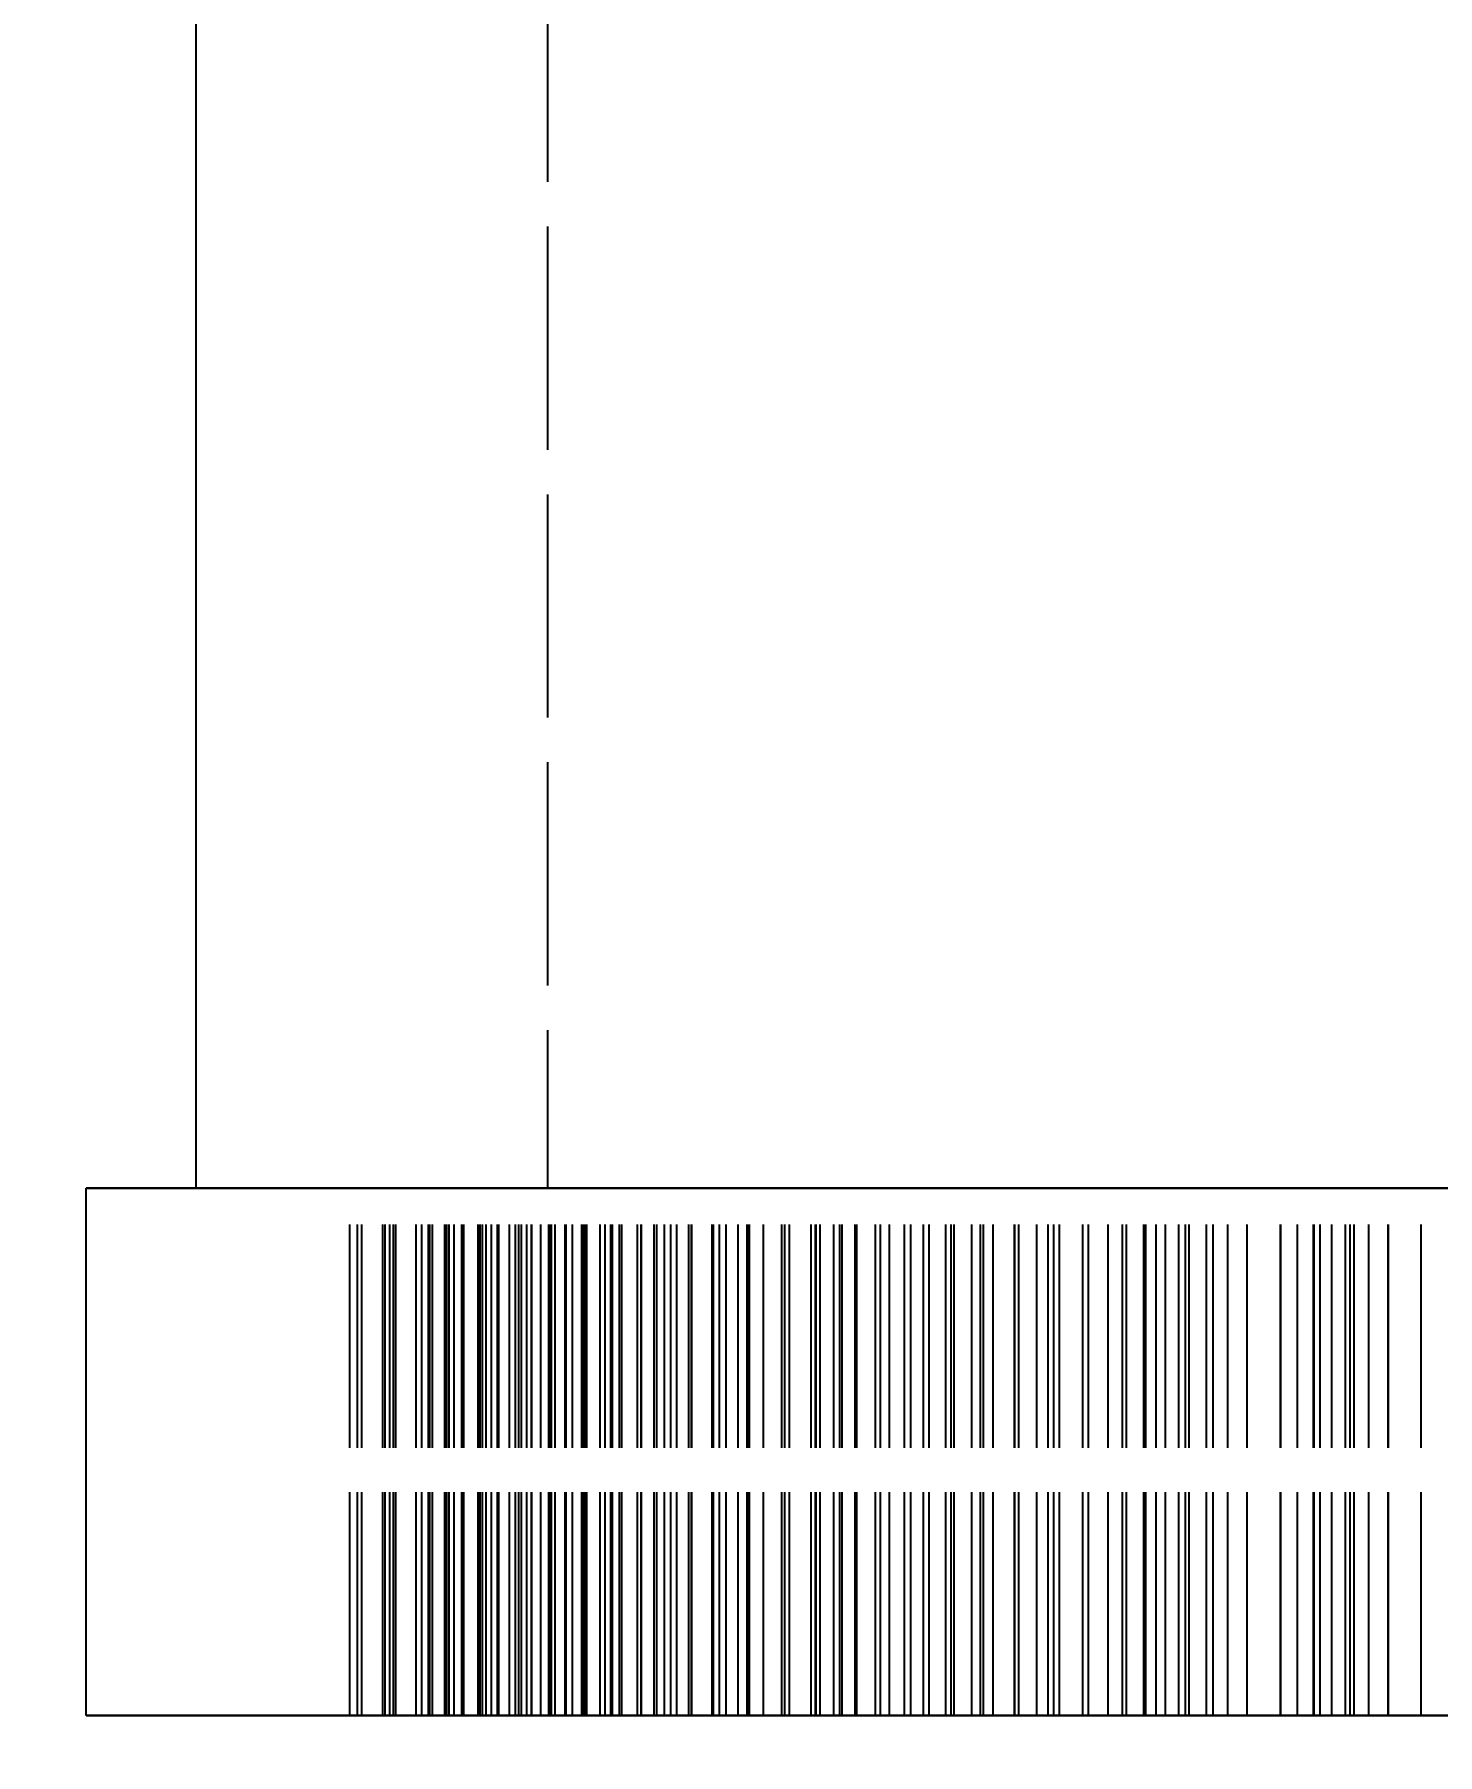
# Model space of a CAD drawing. Header units: millimetres. Extents: x -13 to 276, y -50 to 157.
# Drawn here: x 0.33 to 8.32, y 100.79 to 110.58 of the extents above; entities that cross this region are included whole.
import ezdxf

# ---------------------------------------------------------------- set-up
doc = ezdxf.new("R2010")
doc.units = ezdxf.units.MM
doc.linetypes.add('DASHED', pattern=[1.524, 1.27, -0.254])
for name, color, linetype in [('DIMS', 3, 'CONTINUOUS'), ('HIDDEN', 8, 'DASHED'), ('VISIBLE', 7, 'CONTINUOUS')]:
    doc.layers.add(name, color=color, linetype=linetype)
doc.styles.add('OpenSansCondensed-Light', font='OpenSansCondensed-Light.ttf')
doc.dimstyles.new('EZDXF', dxfattribs={"dimtxt": 0.25, "dimasz": 0.175, "dimexe": 0.375, "dimexo": 0.125, "dimgap": 0.1, "dimtad": 1, "dimlfac": 100, "dimzin": 12, "dimdsep": 46, "dimtxsty": 'OpenSansCondensed-Light', "dimblk": 'ARCHTICK', "dimcen": 2.5, "dimazin": 3, "dimtfac": 0.5, "dimtmove": 2, "dimatfit": 3})

# ---------------------------------------------------------------- blocks, each defined once
blk = doc.blocks.new('_ARCHTICK')
at = {"color": 0, "linetype": 'BYBLOCK', "const_width": 0.15}
blk.add_lwpolyline([(-0.5, -0.5), (0.5, 0.5)], dxfattribs=at)

msp = doc.modelspace()

# ---------------------------------------------------------------- linework, layer by layer
at = {"layer": 'HIDDEN'}
for points in [[(3.25, 143.01), (3.25, 104.01)], [(0.625, 104.01), (1.40675, 104.01), (2.18849, 104.01), (2.97024, 104.01), (3.75198, 104.01), (4.53373, 104.01), (5.31548, 104.01), (6.09722, 104.01), (6.87897, 104.01), (7.66071, 104.01), (8.44246, 104.01), (9.22421, 104.01), (10.00595, 104.01), (10.7877, 104.01), (11.56944, 104.01), (12.35119, 104.01), (13.13294, 104.01), (13.91468, 104.01), (14.69643, 104.01), (15.47817, 104.01), (16.25992, 104.01), (17.04167, 104.01)], [(16.4881, 104.01), (15.72619, 104.01), (14.96429, 104.01), (14.20238, 104.01), (13.44048, 104.01), (12.67857, 104.01), (11.91667, 104.01), (11.15476, 104.01), (10.39286, 104.01), (9.63095, 104.01), (8.86905, 104.01), (8.10714, 104.01), (7.34524, 104.01), (6.58333, 104.01), (5.82143, 104.01), (5.05952, 104.01), (4.29762, 104.01), (3.53571, 104.01), (2.77381, 104.01), (2.0119, 104.01), (1.25, 104.01)], [(1.25, 104.01), (2.0119, 104.01), (2.77381, 104.01), (3.53571, 104.01), (4.29762, 104.01), (5.05952, 104.01), (5.82143, 104.01), (6.58333, 104.01), (7.34524, 104.01), (8.10714, 104.01), (8.86905, 104.01), (9.63095, 104.01), (10.39286, 104.01), (11.15476, 104.01), (11.91667, 104.01), (12.67857, 104.01), (13.44048, 104.01), (14.20238, 104.01), (14.96429, 104.01), (15.72619, 104.01), (16.4881, 104.01)], [(2.31389, 104.01), (2.12565, 104.01)], [(2.12565, 104.01), (2.31389, 104.01)], [(2.12565, 101.01), (2.12565, 104.01)], [(2.12565, 101.01), (2.12565, 104.01)], [(2.19405, 104.01), (2.16991, 104.01)], [(2.16991, 104.01), (2.35216, 104.01)], [(2.35216, 104.01), (2.16991, 104.01)], [(2.16991, 104.01), (2.19405, 104.01)], [(2.16991, 101.01), (2.16991, 104.01)], [(2.16991, 101.01), (2.16991, 104.01)], [(2.38736, 104.01), (2.19405, 104.01)], [(2.19405, 104.01), (2.38736, 104.01)], [(2.19405, 101.01), (2.19405, 104.01)], [(2.19405, 101.01), (2.19405, 104.01)], [(2.50234, 104.01), (2.31389, 104.01)], [(2.31389, 104.01), (2.50234, 104.01)], [(2.31389, 101.01), (2.31389, 104.01)], [(2.31389, 101.01), (2.31389, 104.01)], [(2.37478, 104.01), (2.32661, 104.01)], [(2.32661, 104.01), (2.50199, 104.01)], [(2.50199, 104.01), (2.32661, 104.01)], [(2.32661, 104.01), (2.37478, 104.01)], [(2.32661, 101.01), (2.32661, 104.01)], [(2.32661, 101.01), (2.32661, 104.01)], [(2.35216, 104.01), (2.53497, 104.01)], [(2.53497, 104.01), (2.35216, 104.01)], [(2.35216, 101.01), (2.35216, 104.01)], [(2.35216, 101.01), (2.35216, 104.01)], [(2.57221, 104.01), (2.37478, 104.01)], [(2.37478, 104.01), (2.57221, 104.01)], [(2.37478, 101.01), (2.37478, 104.01)], [(2.37478, 101.01), (2.37478, 104.01)], [(2.58054, 104.01), (2.38736, 104.01)], [(2.38736, 104.01), (2.58054, 104.01)], [(2.38736, 101.01), (2.38736, 104.01)], [(2.38736, 101.01), (2.38736, 104.01)], [(2.50199, 104.01), (2.67827, 104.01)], [(2.67827, 104.01), (2.50199, 104.01)], [(2.50199, 101.01), (2.50199, 104.01)], [(2.50199, 101.01), (2.50199, 104.01)], [(2.69097, 104.01), (2.50234, 104.01)], [(2.50234, 104.01), (2.69097, 104.01)], [(2.50234, 101.01), (2.50234, 104.01)], [(2.50234, 101.01), (2.50234, 104.01)], [(2.53497, 104.01), (2.71832, 104.01)], [(2.71832, 104.01), (2.53497, 104.01)], [(2.53497, 101.01), (2.53497, 104.01)], [(2.53497, 101.01), (2.53497, 104.01)], [(2.76918, 104.01), (2.57221, 104.01)], [(2.57221, 104.01), (2.76918, 104.01)], [(2.57221, 101.01), (2.57221, 104.01)], [(2.57221, 101.01), (2.57221, 104.01)], [(2.77353, 104.01), (2.58054, 104.01)], [(2.58054, 104.01), (2.77353, 104.01)], [(2.58054, 101.01), (2.58054, 104.01)], [(2.58054, 101.01), (2.58054, 104.01)], [(2.66695, 104.01), (2.59499, 104.01)], [(2.59499, 104.01), (2.76264, 104.01)], [(2.76264, 104.01), (2.59499, 104.01)], [(2.59499, 104.01), (2.66695, 104.01)], [(2.59499, 101.01), (2.59499, 104.01)], [(2.59499, 101.01), (2.59499, 104.01)], [(2.86755, 104.01), (2.66695, 104.01)], [(2.66695, 104.01), (2.86755, 104.01)], [(2.66695, 101.01), (2.66695, 104.01)], [(2.66695, 101.01), (2.66695, 104.01)], [(2.67827, 104.01), (2.85543, 104.01)], [(2.85543, 104.01), (2.67827, 104.01)], [(2.67827, 101.01), (2.67827, 104.01)], [(2.67827, 101.01), (2.67827, 104.01)], [(2.87972, 104.01), (2.69097, 104.01)], [(2.69097, 104.01), (2.87972, 104.01)], [(2.69097, 101.01), (2.69097, 104.01)], [(2.69097, 101.01), (2.69097, 104.01)], [(2.71832, 104.01), (2.90215, 104.01)], [(2.90215, 104.01), (2.71832, 104.01)], [(2.71832, 101.01), (2.71832, 104.01)], [(2.71832, 101.01), (2.71832, 104.01)], [(2.76264, 104.01), (2.93153, 104.01)], [(2.93153, 104.01), (2.76264, 104.01)], [(2.76264, 101.01), (2.76264, 104.01)], [(2.76264, 101.01), (2.76264, 104.01)], [(2.9656, 104.01), (2.76918, 104.01)], [(2.76918, 104.01), (2.9656, 104.01)], [(2.76918, 101.01), (2.76918, 104.01)], [(2.76918, 101.01), (2.76918, 104.01)], [(2.96628, 104.01), (2.77353, 104.01)], [(2.77353, 104.01), (2.96628, 104.01)], [(2.77353, 101.01), (2.77353, 104.01)], [(2.77353, 101.01), (2.77353, 104.01)], [(2.85543, 104.01), (3.03346, 104.01)], [(3.03346, 104.01), (2.85543, 104.01)], [(2.85543, 101.01), (2.85543, 104.01)], [(2.85543, 101.01), (2.85543, 104.01)], [(3.06734, 104.01), (2.86755, 104.01)], [(2.86755, 104.01), (3.06734, 104.01)], [(2.86755, 101.01), (2.86755, 104.01)], [(2.86755, 101.01), (2.86755, 104.01)], [(3.06854, 104.01), (2.87972, 104.01)], [(2.87972, 104.01), (3.06854, 104.01)], [(2.87972, 101.01), (2.87972, 104.01)], [(2.87972, 101.01), (2.87972, 104.01)], [(2.90215, 104.01), (3.08646, 104.01)], [(3.08646, 104.01), (2.90215, 104.01)], [(2.90215, 101.01), (2.90215, 104.01)], [(2.90215, 101.01), (2.90215, 104.01)], [(2.93153, 104.01), (3.10165, 104.01)], [(3.10165, 104.01), (2.93153, 104.01)], [(2.93153, 101.01), (2.93153, 104.01)], [(2.93153, 101.01), (2.93153, 104.01)], [(3.16139, 104.01), (2.9656, 104.01)], [(2.9656, 104.01), (3.16139, 104.01)], [(2.9656, 101.01), (2.9656, 104.01)], [(2.9656, 101.01), (2.9656, 104.01)], [(3.1587, 104.01), (2.96628, 104.01)], [(2.96628, 104.01), (3.1587, 104.01)], [(2.96628, 101.01), (2.96628, 104.01)], [(2.96628, 101.01), (2.96628, 104.01)], [(3.06915, 104.01), (2.97374, 104.01)], [(2.97374, 104.01), (3.13285, 104.01)], [(3.13285, 104.01), (2.97374, 104.01)], [(2.97374, 104.01), (3.06915, 104.01)], [(2.97374, 101.01), (2.97374, 104.01)], [(2.97374, 101.01), (2.97374, 104.01)], [(3.03346, 104.01), (3.21235, 104.01)], [(3.21235, 104.01), (3.03346, 104.01)], [(3.03346, 101.01), (3.03346, 104.01)], [(3.03346, 101.01), (3.03346, 104.01)], [(3.26623, 104.01), (3.06734, 104.01)], [(3.06734, 104.01), (3.26623, 104.01)], [(3.06734, 101.01), (3.06734, 104.01)], [(3.06734, 101.01), (3.06734, 104.01)], [(3.25739, 104.01), (3.06854, 104.01)], [(3.06854, 104.01), (3.25739, 104.01)], [(3.06854, 101.01), (3.06854, 104.01)], [(3.06854, 101.01), (3.06854, 104.01)], [(3.27194, 104.01), (3.06915, 104.01)], [(3.06915, 104.01), (3.27194, 104.01)], [(3.06915, 101.01), (3.06915, 104.01)], [(3.06915, 101.01), (3.06915, 104.01)], [(3.08646, 104.01), (3.2712, 104.01)], [(3.2712, 104.01), (3.08646, 104.01)], [(3.08646, 101.01), (3.08646, 104.01)], [(3.08646, 101.01), (3.08646, 104.01)], [(3.10165, 104.01), (3.273, 104.01)], [(3.273, 104.01), (3.10165, 104.01)], [(3.10165, 101.01), (3.10165, 104.01)], [(3.10165, 101.01), (3.10165, 104.01)], [(3.13285, 104.01), (3.29352, 104.01)], [(3.29352, 104.01), (3.13285, 104.01)], [(3.13285, 101.01), (3.13285, 104.01)], [(3.13285, 101.01), (3.13285, 104.01)], [(3.35072, 104.01), (3.1587, 104.01)], [(3.1587, 104.01), (3.35072, 104.01)], [(3.1587, 101.01), (3.1587, 104.01)], [(3.1587, 101.01), (3.1587, 104.01)], [(3.35648, 104.01), (3.16139, 104.01)], [(3.16139, 104.01), (3.35648, 104.01)], [(3.16139, 101.01), (3.16139, 104.01)], [(3.16139, 101.01), (3.16139, 104.01)], [(3.21235, 104.01), (3.39209, 104.01)], [(3.39209, 104.01), (3.21235, 104.01)], [(3.21235, 101.01), (3.21235, 104.01)], [(3.21235, 101.01), (3.21235, 104.01)], [(16.51984, 104.01), (15.82143, 104.01), (15.12302, 104.01), (14.4246, 104.01), (13.72619, 104.01), (13.02778, 104.01), (12.32937, 104.01), (11.63095, 104.01), (10.93254, 104.01), (10.23413, 104.01), (9.53571, 104.01), (8.8373, 104.01), (8.13889, 104.01), (7.44048, 104.01), (6.74206, 104.01), (6.04365, 104.01), (5.34524, 104.01), (4.64683, 104.01), (3.94841, 104.01), (3.25, 104.01)], [(3.25, 104.01), (3.94841, 104.01), (4.64683, 104.01), (5.34524, 104.01), (6.04365, 104.01), (6.74206, 104.01), (7.44048, 104.01), (8.13889, 104.01), (8.8373, 104.01), (9.53571, 104.01), (10.23413, 104.01), (10.93254, 104.01), (11.63095, 104.01), (12.32937, 104.01), (13.02778, 104.01), (13.72619, 104.01), (14.4246, 104.01), (15.12302, 104.01), (15.82143, 104.01), (16.51984, 104.01)], [(3.2712, 104.01), (3.25739, 104.01)], [(3.25739, 104.01), (3.2712, 104.01)], [(3.25739, 101.01), (3.25739, 104.01)], [(3.25739, 101.01), (3.25739, 104.01)], [(3.46413, 104.01), (3.26623, 104.01)], [(3.26623, 104.01), (3.46413, 104.01)], [(3.26623, 101.01), (3.26623, 104.01)], [(3.26623, 101.01), (3.26623, 104.01)], [(3.2712, 101.01), (3.2712, 104.01)], [(3.2712, 101.01), (3.2712, 104.01)], [(3.47358, 104.01), (3.27194, 104.01)], [(3.27194, 104.01), (3.47358, 104.01)], [(3.27194, 101.01), (3.27194, 104.01)], [(3.27194, 101.01), (3.27194, 104.01)], [(3.273, 104.01), (3.4456, 104.01)], [(3.4456, 104.01), (3.273, 104.01)], [(3.273, 101.01), (3.273, 104.01)], [(3.273, 101.01), (3.273, 104.01)], [(3.29352, 104.01), (3.45578, 104.01)], [(3.45578, 104.01), (3.29352, 104.01)], [(3.29352, 101.01), (3.29352, 104.01)], [(3.29352, 101.01), (3.29352, 104.01)], [(3.39209, 104.01), (3.35072, 104.01)], [(3.35072, 104.01), (3.39209, 104.01)], [(3.35072, 101.01), (3.35072, 104.01)], [(3.35072, 101.01), (3.35072, 104.01)], [(3.55075, 104.01), (3.35648, 104.01)], [(3.35648, 104.01), (3.55075, 104.01)], [(3.35648, 101.01), (3.35648, 104.01)], [(3.35648, 101.01), (3.35648, 104.01)], [(3.39209, 101.01), (3.39209, 104.01)], [(3.39209, 101.01), (3.39209, 104.01)], [(3.4456, 104.01), (3.61946, 104.01)], [(3.61946, 104.01), (3.4456, 104.01)], [(3.4456, 101.01), (3.4456, 104.01)], [(3.4456, 101.01), (3.4456, 104.01)], [(3.45578, 104.01), (3.61962, 104.01)], [(3.61962, 104.01), (3.45578, 104.01)], [(3.45578, 101.01), (3.45578, 104.01)], [(3.45578, 101.01), (3.45578, 104.01)], [(3.57941, 104.01), (3.46103, 104.01)], [(3.46103, 104.01), (3.61081, 104.01)], [(3.61081, 104.01), (3.46103, 104.01)], [(3.46103, 104.01), (3.57941, 104.01)], [(3.46103, 101.01), (3.46103, 104.01)], [(3.46103, 101.01), (3.46103, 104.01)], [(3.66092, 104.01), (3.46413, 104.01)], [(3.46413, 104.01), (3.66092, 104.01)], [(3.46413, 101.01), (3.46413, 104.01)], [(3.46413, 101.01), (3.46413, 104.01)], [(3.67396, 104.01), (3.47358, 104.01)], [(3.47358, 104.01), (3.67396, 104.01)], [(3.47358, 101.01), (3.47358, 104.01)], [(3.47358, 101.01), (3.47358, 104.01)], [(3.61946, 104.01), (3.55075, 104.01)], [(3.55075, 104.01), (3.61946, 104.01)], [(3.55075, 101.01), (3.55075, 104.01)], [(3.55075, 101.01), (3.55075, 104.01)], [(3.7834, 104.01), (3.57941, 104.01)], [(3.57941, 104.01), (3.7834, 104.01)], [(3.57941, 101.01), (3.57941, 104.01)], [(3.57941, 101.01), (3.57941, 104.01)], [(3.61081, 104.01), (3.76249, 104.01)], [(3.76249, 104.01), (3.61081, 104.01)], [(3.61081, 101.01), (3.61081, 104.01)], [(3.61081, 101.01), (3.61081, 104.01)], [(3.61946, 101.01), (3.61946, 104.01)], [(3.61946, 101.01), (3.61946, 104.01)], [(3.61962, 104.01), (3.78509, 104.01)], [(3.78509, 104.01), (3.61962, 104.01)], [(3.61962, 101.01), (3.61962, 104.01)], [(3.61962, 101.01), (3.61962, 104.01)], [(3.85649, 104.01), (3.66092, 104.01)], [(3.66092, 104.01), (3.85649, 104.01)], [(3.66092, 101.01), (3.66092, 104.01)], [(3.66092, 101.01), (3.66092, 104.01)], [(3.873, 104.01), (3.67396, 104.01)], [(3.67396, 104.01), (3.873, 104.01)], [(3.67396, 101.01), (3.67396, 104.01)], [(3.67396, 101.01), (3.67396, 104.01)], [(3.76249, 104.01), (3.91608, 104.01)], [(3.91608, 104.01), (3.76249, 104.01)], [(3.76249, 101.01), (3.76249, 104.01)], [(3.76249, 101.01), (3.76249, 104.01)], [(3.9859, 104.01), (3.7834, 104.01)], [(3.7834, 104.01), (3.9859, 104.01)], [(3.7834, 101.01), (3.7834, 104.01)], [(3.7834, 101.01), (3.7834, 104.01)], [(3.78509, 104.01), (3.95223, 104.01)], [(3.95223, 104.01), (3.78509, 104.01)], [(3.78509, 101.01), (3.78509, 104.01)], [(3.78509, 101.01), (3.78509, 104.01)], [(3.95223, 104.01), (3.85649, 104.01)], [(3.85649, 104.01), (3.95223, 104.01)], [(3.85649, 101.01), (3.85649, 104.01)], [(3.85649, 101.01), (3.85649, 104.01)], [(4.07055, 104.01), (3.873, 104.01)], [(3.873, 104.01), (4.07055, 104.01)], [(3.873, 101.01), (3.873, 104.01)], [(3.873, 101.01), (3.873, 104.01)], [(3.91608, 104.01), (4.07161, 104.01)], [(4.07161, 104.01), (3.91608, 104.01)], [(3.91608, 101.01), (3.91608, 104.01)], [(3.91608, 101.01), (3.91608, 104.01)], [(3.95223, 101.01), (3.95223, 104.01)], [(3.95223, 101.01), (3.95223, 104.01)], [(4.18682, 104.01), (3.9859, 104.01)], [(3.9859, 104.01), (4.18682, 104.01)], [(3.9859, 101.01), (3.9859, 104.01)], [(3.9859, 101.01), (3.9859, 104.01)], [(4.19524, 104.01), (4.05446, 104.01)], [(4.05446, 104.01), (4.1942, 104.01)], [(4.1942, 104.01), (4.05446, 104.01)], [(4.05446, 104.01), (4.19524, 104.01)], [(4.05446, 101.01), (4.05446, 104.01)], [(4.05446, 101.01), (4.05446, 104.01)], [(4.26646, 104.01), (4.07055, 104.01)], [(4.07055, 104.01), (4.26646, 104.01)], [(4.07055, 101.01), (4.07055, 104.01)], [(4.07055, 101.01), (4.07055, 104.01)], [(4.07161, 104.01), (4.22914, 104.01)], [(4.22914, 104.01), (4.07161, 104.01)], [(4.07161, 101.01), (4.07161, 104.01)], [(4.07161, 101.01), (4.07161, 104.01)], [(4.38601, 104.01), (4.18682, 104.01)], [(4.18682, 104.01), (4.38601, 104.01)], [(4.18682, 101.01), (4.18682, 104.01)], [(4.18682, 101.01), (4.18682, 104.01)], [(4.1942, 104.01), (4.33614, 104.01)], [(4.33614, 104.01), (4.1942, 104.01)], [(4.1942, 101.01), (4.1942, 104.01)], [(4.1942, 101.01), (4.1942, 104.01)], [(4.39944, 104.01), (4.19524, 104.01)], [(4.19524, 104.01), (4.39944, 104.01)], [(4.19524, 101.01), (4.19524, 104.01)], [(4.19524, 101.01), (4.19524, 104.01)], [(4.22914, 104.01), (4.38875, 104.01)], [(4.38875, 104.01), (4.22914, 104.01)], [(4.22914, 101.01), (4.22914, 104.01)], [(4.22914, 101.01), (4.22914, 104.01)], [(4.38875, 104.01), (4.26646, 104.01)], [(4.26646, 104.01), (4.38875, 104.01)], [(4.26646, 101.01), (4.26646, 104.01)], [(4.26646, 101.01), (4.26646, 104.01)], [(4.33614, 104.01), (4.48032, 104.01)], [(4.48032, 104.01), (4.33614, 104.01)], [(4.33614, 101.01), (4.33614, 104.01)], [(4.33614, 101.01), (4.33614, 104.01)], [(4.58335, 104.01), (4.38601, 104.01)], [(4.38601, 104.01), (4.58335, 104.01)], [(4.38601, 101.01), (4.38601, 104.01)], [(4.38601, 101.01), (4.38601, 104.01)], [(4.38875, 101.01), (4.38875, 104.01)], [(4.38875, 101.01), (4.38875, 104.01)], [(4.60183, 104.01), (4.39944, 104.01)], [(4.39944, 104.01), (4.60183, 104.01)], [(4.39944, 101.01), (4.39944, 104.01)], [(4.39944, 101.01), (4.39944, 104.01)], [(4.48032, 104.01), (4.62679, 104.01)], [(4.62679, 104.01), (4.48032, 104.01)], [(4.48032, 101.01), (4.48032, 104.01)], [(4.48032, 101.01), (4.48032, 104.01)], [(4.77866, 104.01), (4.58335, 104.01)], [(4.58335, 104.01), (4.77866, 104.01)], [(4.58335, 101.01), (4.58335, 104.01)], [(4.58335, 101.01), (4.58335, 104.01)], [(4.80228, 104.01), (4.60183, 104.01)], [(4.60183, 104.01), (4.80228, 104.01)], [(4.60183, 101.01), (4.60183, 104.01)], [(4.60183, 101.01), (4.60183, 104.01)], [(4.62679, 104.01), (4.77562, 104.01)], [(4.77562, 104.01), (4.62679, 104.01)], [(4.62679, 101.01), (4.62679, 104.01)], [(4.62679, 101.01), (4.62679, 104.01)], [(4.91365, 104.01), (4.75116, 104.01)], [(4.75116, 104.01), (4.88017, 104.01)], [(4.88017, 104.01), (4.75116, 104.01)], [(4.75116, 104.01), (4.91365, 104.01)], [(4.75116, 101.01), (4.75116, 104.01)], [(4.75116, 101.01), (4.75116, 104.01)], [(4.77562, 104.01), (4.9269, 104.01)], [(4.9269, 104.01), (4.77562, 104.01)], [(4.77562, 101.01), (4.77562, 104.01)], [(4.77562, 101.01), (4.77562, 104.01)], [(4.9269, 104.01), (4.77866, 104.01)], [(4.77866, 104.01), (4.9269, 104.01)], [(4.77866, 101.01), (4.77866, 104.01)], [(4.77866, 101.01), (4.77866, 104.01)], [(5.00068, 104.01), (4.80228, 104.01)], [(4.80228, 104.01), (5.00068, 104.01)], [(4.80228, 101.01), (4.80228, 104.01)], [(4.80228, 101.01), (4.80228, 104.01)], [(4.88017, 104.01), (5.01168, 104.01)], [(5.01168, 104.01), (4.88017, 104.01)], [(4.88017, 101.01), (4.88017, 104.01)], [(4.88017, 101.01), (4.88017, 104.01)], [(5.11706, 104.01), (4.91365, 104.01)], [(4.91365, 104.01), (5.11706, 104.01)], [(4.91365, 101.01), (4.91365, 104.01)], [(4.91365, 101.01), (4.91365, 104.01)], [(4.9269, 101.01), (4.9269, 104.01)], [(4.9269, 101.01), (4.9269, 104.01)], [(5.19685, 104.01), (5.00068, 104.01)], [(5.00068, 104.01), (5.19685, 104.01)], [(5.00068, 101.01), (5.00068, 104.01)], [(5.00068, 101.01), (5.00068, 104.01)], [(5.01168, 104.01), (5.14575, 104.01)], [(5.14575, 104.01), (5.01168, 104.01)], [(5.01168, 101.01), (5.01168, 104.01)], [(5.01168, 101.01), (5.01168, 104.01)], [(5.31835, 104.01), (5.11706, 104.01)], [(5.11706, 104.01), (5.31835, 104.01)], [(5.11706, 101.01), (5.11706, 104.01)], [(5.11706, 101.01), (5.11706, 104.01)], [(5.14575, 104.01), (5.28244, 104.01)], [(5.28244, 104.01), (5.14575, 104.01)], [(5.14575, 101.01), (5.14575, 104.01)], [(5.14575, 101.01), (5.14575, 104.01)], [(5.39059, 104.01), (5.19685, 104.01)], [(5.19685, 104.01), (5.39059, 104.01)], [(5.19685, 101.01), (5.19685, 104.01)], [(5.19685, 101.01), (5.19685, 104.01)], [(5.28244, 104.01), (5.42184, 104.01)], [(5.42184, 104.01), (5.28244, 104.01)], [(5.28244, 101.01), (5.28244, 104.01)], [(5.28244, 101.01), (5.28244, 104.01)], [(5.51737, 104.01), (5.31835, 104.01)], [(5.31835, 104.01), (5.51737, 104.01)], [(5.31835, 101.01), (5.31835, 104.01)], [(5.31835, 101.01), (5.31835, 104.01)], [(5.56407, 104.01), (5.39059, 104.01)], [(5.39059, 104.01), (5.56407, 104.01)], [(5.39059, 101.01), (5.39059, 104.01)], [(5.39059, 101.01), (5.39059, 104.01)], [(5.42184, 104.01), (5.56407, 104.01)], [(5.56407, 104.01), (5.42184, 104.01)], [(5.42184, 101.01), (5.42184, 104.01)], [(5.42184, 101.01), (5.42184, 104.01)], [(5.714, 104.01), (5.51737, 104.01)], [(5.51737, 104.01), (5.714, 104.01)], [(5.51737, 101.01), (5.51737, 104.01)], [(5.51737, 101.01), (5.51737, 104.01)], [(5.73114, 104.01), (5.54773, 104.01)], [(5.54773, 104.01), (5.66537, 104.01)], [(5.66537, 104.01), (5.54773, 104.01)], [(5.54773, 104.01), (5.73114, 104.01)], [(5.54773, 101.01), (5.54773, 104.01)], [(5.54773, 101.01), (5.54773, 104.01)], [(5.56407, 101.01), (5.56407, 104.01)], [(5.56407, 101.01), (5.56407, 104.01)], [(5.66537, 104.01), (5.78582, 104.01)], [(5.78582, 104.01), (5.66537, 104.01)], [(5.66537, 101.01), (5.66537, 104.01)], [(5.66537, 101.01), (5.66537, 104.01)], [(5.90804, 104.01), (5.714, 104.01)], [(5.714, 104.01), (5.90804, 104.01)], [(5.714, 101.01), (5.714, 104.01)], [(5.714, 101.01), (5.714, 104.01)], [(5.93277, 104.01), (5.73114, 104.01)], [(5.73114, 104.01), (5.93277, 104.01)], [(5.73114, 101.01), (5.73114, 104.01)], [(5.73114, 101.01), (5.73114, 104.01)], [(5.78582, 104.01), (5.90912, 104.01)], [(5.90912, 104.01), (5.78582, 104.01)], [(5.78582, 101.01), (5.78582, 104.01)], [(5.78582, 101.01), (5.78582, 104.01)], [(6.09928, 104.01), (5.90804, 104.01)], [(5.90804, 104.01), (6.09928, 104.01)], [(5.90804, 101.01), (5.90804, 104.01)], [(5.90804, 101.01), (5.90804, 104.01)], [(5.90912, 104.01), (6.03537, 104.01)], [(6.03537, 104.01), (5.90912, 104.01)], [(5.90912, 101.01), (5.90912, 104.01)], [(5.90912, 101.01), (5.90912, 104.01)], [(6.13197, 104.01), (5.93277, 104.01)], [(5.93277, 104.01), (6.13197, 104.01)], [(5.93277, 101.01), (5.93277, 104.01)], [(5.93277, 101.01), (5.93277, 104.01)], [(6.03537, 104.01), (6.16466, 104.01)], [(6.16466, 104.01), (6.03537, 104.01)], [(6.03537, 101.01), (6.03537, 104.01)], [(6.03537, 101.01), (6.03537, 104.01)], [(6.29714, 104.01), (6.09928, 104.01)], [(6.09928, 104.01), (6.29714, 104.01)], [(6.09928, 101.01), (6.09928, 104.01)], [(6.09928, 101.01), (6.09928, 104.01)], [(6.3286, 104.01), (6.13197, 104.01)], [(6.13197, 104.01), (6.3286, 104.01)], [(6.13197, 101.01), (6.13197, 104.01)], [(6.13197, 101.01), (6.13197, 104.01)], [(6.16466, 104.01), (6.29714, 104.01)], [(6.29714, 104.01), (6.16466, 104.01)], [(6.16466, 101.01), (6.16466, 104.01)], [(6.16466, 101.01), (6.16466, 104.01)], [(6.29714, 101.01), (6.29714, 104.01)], [(6.29714, 101.01), (6.29714, 104.01)], [(6.52249, 104.01), (6.3286, 104.01)], [(6.3286, 104.01), (6.52249, 104.01)], [(6.3286, 101.01), (6.3286, 104.01)], [(6.3286, 101.01), (6.3286, 104.01)], [(6.64373, 104.01), (6.44029, 104.01)], [(6.44029, 104.01), (6.546, 104.01)], [(6.546, 104.01), (6.44029, 104.01)], [(6.44029, 104.01), (6.64373, 104.01)], [(6.44029, 101.01), (6.44029, 104.01)], [(6.44029, 101.01), (6.44029, 104.01)], [(6.71346, 104.01), (6.52249, 104.01)], [(6.52249, 104.01), (6.71346, 104.01)], [(6.52249, 101.01), (6.52249, 104.01)], [(6.52249, 101.01), (6.52249, 104.01)], [(6.546, 104.01), (6.65478, 104.01)], [(6.65478, 104.01), (6.546, 104.01)], [(6.546, 101.01), (6.546, 104.01)], [(6.546, 101.01), (6.546, 104.01)], [(6.84259, 104.01), (6.64373, 104.01)], [(6.64373, 104.01), (6.84259, 104.01)], [(6.64373, 101.01), (6.64373, 104.01)], [(6.64373, 101.01), (6.64373, 104.01)], [(6.65478, 104.01), (6.76672, 104.01)], [(6.76672, 104.01), (6.65478, 104.01)], [(6.65478, 101.01), (6.65478, 104.01)], [(6.65478, 101.01), (6.65478, 104.01)], [(6.90127, 104.01), (6.71346, 104.01)], [(6.71346, 104.01), (6.90127, 104.01)], [(6.71346, 101.01), (6.71346, 104.01)], [(6.71346, 101.01), (6.71346, 104.01)], [(6.76672, 104.01), (6.88191, 104.01)], [(6.88191, 104.01), (6.76672, 104.01)], [(6.76672, 101.01), (6.76672, 104.01)], [(6.76672, 101.01), (6.76672, 104.01)], [(7.03874, 104.01), (6.84259, 104.01)], [(6.84259, 104.01), (7.03874, 104.01)], [(6.84259, 101.01), (6.84259, 104.01)], [(6.84259, 101.01), (6.84259, 104.01)], [(6.88191, 104.01), (7.00046, 104.01)], [(7.00046, 104.01), (6.88191, 104.01)], [(6.88191, 101.01), (6.88191, 104.01)], [(6.88191, 101.01), (6.88191, 104.01)], [(7.12256, 104.01), (6.90127, 104.01)], [(6.90127, 104.01), (7.12256, 104.01)], [(6.90127, 101.01), (6.90127, 104.01)], [(6.90127, 101.01), (6.90127, 104.01)], [(7.00046, 104.01), (7.12256, 104.01)], [(7.12256, 104.01), (7.00046, 104.01)], [(7.00046, 101.01), (7.00046, 104.01)], [(7.00046, 101.01), (7.00046, 104.01)], [(7.232, 104.01), (7.03874, 104.01)], [(7.03874, 104.01), (7.232, 104.01)], [(7.03874, 101.01), (7.03874, 104.01)], [(7.03874, 101.01), (7.03874, 104.01)], [(7.12256, 101.01), (7.12256, 104.01)], [(7.12256, 101.01), (7.12256, 104.01)], [(7.42222, 104.01), (7.232, 104.01)], [(7.232, 104.01), (7.42222, 104.01)], [(7.232, 101.01), (7.232, 104.01)], [(7.232, 101.01), (7.232, 104.01)], [(7.60919, 104.01), (7.42222, 104.01)], [(7.42222, 104.01), (7.60919, 104.01)], [(7.42222, 101.01), (7.42222, 104.01)], [(7.42222, 101.01), (7.42222, 104.01)], [(7.64696, 104.01), (7.42448, 104.01)], [(7.42448, 104.01), (7.51774, 104.01)], [(7.51774, 104.01), (7.42448, 104.01)], [(7.42448, 104.01), (7.64696, 104.01)], [(7.42448, 101.01), (7.42448, 104.01)], [(7.42448, 101.01), (7.42448, 104.01)], [(7.51774, 104.01), (7.61434, 104.01)], [(7.61434, 104.01), (7.51774, 104.01)], [(7.51774, 101.01), (7.51774, 104.01)], [(7.51774, 101.01), (7.51774, 104.01)], [(7.79265, 104.01), (7.60919, 104.01)], [(7.60919, 104.01), (7.79265, 104.01)], [(7.60919, 101.01), (7.60919, 104.01)], [(7.60919, 101.01), (7.60919, 104.01)], [(7.61434, 104.01), (7.71437, 104.01)], [(7.71437, 104.01), (7.61434, 104.01)], [(7.61434, 101.01), (7.61434, 104.01)], [(7.61434, 101.01), (7.61434, 104.01)], [(7.8421, 104.01), (7.64696, 104.01)], [(7.64696, 104.01), (7.8421, 104.01)], [(7.64696, 101.01), (7.64696, 104.01)], [(7.64696, 101.01), (7.64696, 104.01)], [(7.71437, 104.01), (7.81793, 104.01)], [(7.81793, 104.01), (7.71437, 104.01)], [(7.71437, 101.01), (7.71437, 104.01)], [(7.71437, 101.01), (7.71437, 104.01)], [(8.03628, 104.01), (7.79265, 104.01)], [(7.79265, 104.01), (8.03628, 104.01)], [(7.79265, 101.01), (7.79265, 104.01)], [(7.79265, 101.01), (7.79265, 104.01)], [(7.81793, 104.01), (7.92517, 104.01)], [(7.92517, 104.01), (7.81793, 104.01)], [(7.81793, 101.01), (7.81793, 104.01)], [(7.81793, 101.01), (7.81793, 104.01)], [(8.03422, 104.01), (7.8421, 104.01)], [(7.8421, 104.01), (8.03422, 104.01)], [(7.8421, 101.01), (7.8421, 104.01)], [(7.8421, 101.01), (7.8421, 104.01)], [(7.92517, 104.01), (8.03628, 104.01)], [(8.03628, 104.01), (7.92517, 104.01)], [(7.92517, 101.01), (7.92517, 104.01)], [(7.92517, 101.01), (7.92517, 104.01)], [(8.22319, 104.01), (8.03422, 104.01)], [(8.03422, 104.01), (8.22319, 104.01)], [(8.03422, 101.01), (8.03422, 104.01)], [(8.03422, 101.01), (8.03422, 104.01)], [(8.03628, 101.01), (8.03628, 104.01)], [(8.03628, 101.01), (8.03628, 104.01)], [(8.40881, 104.01), (8.22319, 104.01)], [(8.22319, 104.01), (8.40881, 104.01)], [(8.22319, 101.01), (8.22319, 104.01)], [(8.22319, 101.01), (8.22319, 104.01)], [(0.625, 101.01), (1.40675, 101.01), (2.18849, 101.01), (2.97024, 101.01), (3.75198, 101.01), (4.53373, 101.01), (5.31548, 101.01), (6.09722, 101.01), (6.87897, 101.01), (7.66071, 101.01), (8.44246, 101.01), (9.22421, 101.01), (10.00595, 101.01), (10.7877, 101.01), (11.56944, 101.01), (12.35119, 101.01), (13.13294, 101.01), (13.91468, 101.01), (14.69643, 101.01), (15.47817, 101.01), (16.25992, 101.01), (17.04167, 101.01)], [(2.31389, 101.01), (2.12565, 101.01)], [(2.12565, 101.01), (2.31389, 101.01)], [(2.19405, 101.01), (2.16991, 101.01)], [(2.16991, 101.01), (2.35216, 101.01)], [(2.35216, 101.01), (2.16991, 101.01)], [(2.16991, 101.01), (2.19405, 101.01)], [(2.38736, 101.01), (2.19405, 101.01)], [(2.19405, 101.01), (2.38736, 101.01)], [(2.50234, 101.01), (2.31389, 101.01)], [(2.31389, 101.01), (2.50234, 101.01)], [(2.37478, 101.01), (2.32661, 101.01)], [(2.32661, 101.01), (2.50199, 101.01)], [(2.50199, 101.01), (2.32661, 101.01)], [(2.32661, 101.01), (2.37478, 101.01)], [(2.35216, 101.01), (2.53497, 101.01)], [(2.53497, 101.01), (2.35216, 101.01)], [(2.57221, 101.01), (2.37478, 101.01)], [(2.37478, 101.01), (2.57221, 101.01)], [(2.58054, 101.01), (2.38736, 101.01)], [(2.38736, 101.01), (2.58054, 101.01)], [(2.50199, 101.01), (2.67827, 101.01)], [(2.67827, 101.01), (2.50199, 101.01)], [(2.69097, 101.01), (2.50234, 101.01)], [(2.50234, 101.01), (2.69097, 101.01)], [(2.53497, 101.01), (2.71832, 101.01)], [(2.71832, 101.01), (2.53497, 101.01)], [(2.76918, 101.01), (2.57221, 101.01)], [(2.57221, 101.01), (2.76918, 101.01)], [(2.77353, 101.01), (2.58054, 101.01)], [(2.58054, 101.01), (2.77353, 101.01)], [(2.66695, 101.01), (2.59499, 101.01)], [(2.59499, 101.01), (2.76264, 101.01)], [(2.76264, 101.01), (2.59499, 101.01)], [(2.59499, 101.01), (2.66695, 101.01)], [(2.86755, 101.01), (2.66695, 101.01)], [(2.66695, 101.01), (2.86755, 101.01)], [(2.67827, 101.01), (2.85543, 101.01)], [(2.85543, 101.01), (2.67827, 101.01)], [(2.87972, 101.01), (2.69097, 101.01)], [(2.69097, 101.01), (2.87972, 101.01)], [(2.71832, 101.01), (2.90215, 101.01)], [(2.90215, 101.01), (2.71832, 101.01)], [(2.76264, 101.01), (2.93153, 101.01)], [(2.93153, 101.01), (2.76264, 101.01)], [(2.9656, 101.01), (2.76918, 101.01)], [(2.76918, 101.01), (2.9656, 101.01)], [(2.96628, 101.01), (2.77353, 101.01)], [(2.77353, 101.01), (2.96628, 101.01)], [(2.85543, 101.01), (3.03346, 101.01)], [(3.03346, 101.01), (2.85543, 101.01)], [(3.06734, 101.01), (2.86755, 101.01)], [(2.86755, 101.01), (3.06734, 101.01)], [(3.06854, 101.01), (2.87972, 101.01)], [(2.87972, 101.01), (3.06854, 101.01)], [(2.90215, 101.01), (3.08646, 101.01)], [(3.08646, 101.01), (2.90215, 101.01)], [(2.93153, 101.01), (3.10165, 101.01)], [(3.10165, 101.01), (2.93153, 101.01)], [(3.16139, 101.01), (2.9656, 101.01)], [(2.9656, 101.01), (3.16139, 101.01)], [(3.1587, 101.01), (2.96628, 101.01)], [(2.96628, 101.01), (3.1587, 101.01)], [(3.06915, 101.01), (2.97374, 101.01)], [(2.97374, 101.01), (3.13285, 101.01)], [(3.13285, 101.01), (2.97374, 101.01)], [(2.97374, 101.01), (3.06915, 101.01)], [(3.03346, 101.01), (3.21235, 101.01)], [(3.21235, 101.01), (3.03346, 101.01)], [(3.26623, 101.01), (3.06734, 101.01)], [(3.06734, 101.01), (3.26623, 101.01)], [(3.25739, 101.01), (3.06854, 101.01)], [(3.06854, 101.01), (3.25739, 101.01)], [(3.27194, 101.01), (3.06915, 101.01)], [(3.06915, 101.01), (3.27194, 101.01)], [(3.08646, 101.01), (3.2712, 101.01)], [(3.2712, 101.01), (3.08646, 101.01)], [(3.10165, 101.01), (3.273, 101.01)], [(3.273, 101.01), (3.10165, 101.01)], [(3.13285, 101.01), (3.29352, 101.01)], [(3.29352, 101.01), (3.13285, 101.01)], [(3.35072, 101.01), (3.1587, 101.01)], [(3.1587, 101.01), (3.35072, 101.01)], [(3.35648, 101.01), (3.16139, 101.01)], [(3.16139, 101.01), (3.35648, 101.01)], [(3.21235, 101.01), (3.39209, 101.01)], [(3.39209, 101.01), (3.21235, 101.01)], [(3.2712, 101.01), (3.25739, 101.01)], [(3.25739, 101.01), (3.2712, 101.01)], [(3.46413, 101.01), (3.26623, 101.01)], [(3.26623, 101.01), (3.46413, 101.01)], [(3.47358, 101.01), (3.27194, 101.01)], [(3.27194, 101.01), (3.47358, 101.01)], [(3.273, 101.01), (3.4456, 101.01)], [(3.4456, 101.01), (3.273, 101.01)], [(3.29352, 101.01), (3.45578, 101.01)], [(3.45578, 101.01), (3.29352, 101.01)], [(3.39209, 101.01), (3.35072, 101.01)], [(3.35072, 101.01), (3.39209, 101.01)], [(3.55075, 101.01), (3.35648, 101.01)], [(3.35648, 101.01), (3.55075, 101.01)], [(3.4456, 101.01), (3.61946, 101.01)], [(3.61946, 101.01), (3.4456, 101.01)], [(3.45578, 101.01), (3.61962, 101.01)], [(3.61962, 101.01), (3.45578, 101.01)], [(3.57941, 101.01), (3.46103, 101.01)], [(3.46103, 101.01), (3.61081, 101.01)], [(3.61081, 101.01), (3.46103, 101.01)], [(3.46103, 101.01), (3.57941, 101.01)], [(3.66092, 101.01), (3.46413, 101.01)], [(3.46413, 101.01), (3.66092, 101.01)], [(3.67396, 101.01), (3.47358, 101.01)], [(3.47358, 101.01), (3.67396, 101.01)], [(3.61946, 101.01), (3.55075, 101.01)], [(3.55075, 101.01), (3.61946, 101.01)], [(3.7834, 101.01), (3.57941, 101.01)], [(3.57941, 101.01), (3.7834, 101.01)], [(3.61081, 101.01), (3.76249, 101.01)], [(3.76249, 101.01), (3.61081, 101.01)], [(3.61962, 101.01), (3.78509, 101.01)], [(3.78509, 101.01), (3.61962, 101.01)], [(3.85649, 101.01), (3.66092, 101.01)], [(3.66092, 101.01), (3.85649, 101.01)], [(3.873, 101.01), (3.67396, 101.01)], [(3.67396, 101.01), (3.873, 101.01)], [(3.76249, 101.01), (3.91608, 101.01)], [(3.91608, 101.01), (3.76249, 101.01)], [(3.9859, 101.01), (3.7834, 101.01)], [(3.7834, 101.01), (3.9859, 101.01)], [(3.78509, 101.01), (3.95223, 101.01)], [(3.95223, 101.01), (3.78509, 101.01)], [(3.95223, 101.01), (3.85649, 101.01)], [(3.85649, 101.01), (3.95223, 101.01)], [(4.07055, 101.01), (3.873, 101.01)], [(3.873, 101.01), (4.07055, 101.01)], [(3.91608, 101.01), (4.07161, 101.01)], [(4.07161, 101.01), (3.91608, 101.01)], [(4.18682, 101.01), (3.9859, 101.01)], [(3.9859, 101.01), (4.18682, 101.01)], [(4.19524, 101.01), (4.05446, 101.01)], [(4.05446, 101.01), (4.1942, 101.01)], [(4.1942, 101.01), (4.05446, 101.01)], [(4.05446, 101.01), (4.19524, 101.01)], [(4.26646, 101.01), (4.07055, 101.01)], [(4.07055, 101.01), (4.26646, 101.01)], [(4.07161, 101.01), (4.22914, 101.01)], [(4.22914, 101.01), (4.07161, 101.01)], [(4.38601, 101.01), (4.18682, 101.01)], [(4.18682, 101.01), (4.38601, 101.01)], [(4.1942, 101.01), (4.33614, 101.01)], [(4.33614, 101.01), (4.1942, 101.01)], [(4.39944, 101.01), (4.19524, 101.01)], [(4.19524, 101.01), (4.39944, 101.01)], [(4.22914, 101.01), (4.38875, 101.01)], [(4.38875, 101.01), (4.22914, 101.01)], [(4.38875, 101.01), (4.26646, 101.01)], [(4.26646, 101.01), (4.38875, 101.01)], [(4.33614, 101.01), (4.48032, 101.01)], [(4.48032, 101.01), (4.33614, 101.01)], [(4.58335, 101.01), (4.38601, 101.01)], [(4.38601, 101.01), (4.58335, 101.01)], [(4.60183, 101.01), (4.39944, 101.01)], [(4.39944, 101.01), (4.60183, 101.01)], [(4.48032, 101.01), (4.62679, 101.01)], [(4.62679, 101.01), (4.48032, 101.01)], [(4.77866, 101.01), (4.58335, 101.01)], [(4.58335, 101.01), (4.77866, 101.01)], [(4.80228, 101.01), (4.60183, 101.01)], [(4.60183, 101.01), (4.80228, 101.01)], [(4.62679, 101.01), (4.77562, 101.01)], [(4.77562, 101.01), (4.62679, 101.01)], [(4.91365, 101.01), (4.75116, 101.01)], [(4.75116, 101.01), (4.88017, 101.01)], [(4.88017, 101.01), (4.75116, 101.01)], [(4.75116, 101.01), (4.91365, 101.01)], [(4.77562, 101.01), (4.9269, 101.01)], [(4.9269, 101.01), (4.77562, 101.01)], [(4.9269, 101.01), (4.77866, 101.01)], [(4.77866, 101.01), (4.9269, 101.01)], [(5.00068, 101.01), (4.80228, 101.01)], [(4.80228, 101.01), (5.00068, 101.01)], [(4.88017, 101.01), (5.01168, 101.01)], [(5.01168, 101.01), (4.88017, 101.01)], [(5.11706, 101.01), (4.91365, 101.01)], [(4.91365, 101.01), (5.11706, 101.01)], [(5.19685, 101.01), (5.00068, 101.01)], [(5.00068, 101.01), (5.19685, 101.01)], [(5.01168, 101.01), (5.14575, 101.01)], [(5.14575, 101.01), (5.01168, 101.01)], [(5.31835, 101.01), (5.11706, 101.01)], [(5.11706, 101.01), (5.31835, 101.01)], [(5.14575, 101.01), (5.28244, 101.01)], [(5.28244, 101.01), (5.14575, 101.01)], [(5.39059, 101.01), (5.19685, 101.01)], [(5.19685, 101.01), (5.39059, 101.01)], [(5.28244, 101.01), (5.42184, 101.01)], [(5.42184, 101.01), (5.28244, 101.01)], [(5.51737, 101.01), (5.31835, 101.01)], [(5.31835, 101.01), (5.51737, 101.01)], [(5.56407, 101.01), (5.39059, 101.01)], [(5.39059, 101.01), (5.56407, 101.01)], [(5.42184, 101.01), (5.56407, 101.01)], [(5.56407, 101.01), (5.42184, 101.01)], [(5.714, 101.01), (5.51737, 101.01)], [(5.51737, 101.01), (5.714, 101.01)], [(5.73114, 101.01), (5.54773, 101.01)], [(5.54773, 101.01), (5.66537, 101.01)], [(5.66537, 101.01), (5.54773, 101.01)], [(5.54773, 101.01), (5.73114, 101.01)], [(5.66537, 101.01), (5.78582, 101.01)], [(5.78582, 101.01), (5.66537, 101.01)], [(5.90804, 101.01), (5.714, 101.01)], [(5.714, 101.01), (5.90804, 101.01)], [(5.93277, 101.01), (5.73114, 101.01)], [(5.73114, 101.01), (5.93277, 101.01)], [(5.78582, 101.01), (5.90912, 101.01)], [(5.90912, 101.01), (5.78582, 101.01)], [(6.09928, 101.01), (5.90804, 101.01)], [(5.90804, 101.01), (6.09928, 101.01)], [(5.90912, 101.01), (6.03537, 101.01)], [(6.03537, 101.01), (5.90912, 101.01)], [(6.13197, 101.01), (5.93277, 101.01)], [(5.93277, 101.01), (6.13197, 101.01)], [(6.03537, 101.01), (6.16466, 101.01)], [(6.16466, 101.01), (6.03537, 101.01)], [(6.29714, 101.01), (6.09928, 101.01)], [(6.09928, 101.01), (6.29714, 101.01)], [(6.3286, 101.01), (6.13197, 101.01)], [(6.13197, 101.01), (6.3286, 101.01)], [(6.16466, 101.01), (6.29714, 101.01)], [(6.29714, 101.01), (6.16466, 101.01)], [(6.52249, 101.01), (6.3286, 101.01)], [(6.3286, 101.01), (6.52249, 101.01)], [(6.64373, 101.01), (6.44029, 101.01)], [(6.44029, 101.01), (6.546, 101.01)], [(6.546, 101.01), (6.44029, 101.01)], [(6.44029, 101.01), (6.64373, 101.01)], [(6.71346, 101.01), (6.52249, 101.01)], [(6.52249, 101.01), (6.71346, 101.01)], [(6.546, 101.01), (6.65478, 101.01)], [(6.65478, 101.01), (6.546, 101.01)], [(6.84259, 101.01), (6.64373, 101.01)], [(6.64373, 101.01), (6.84259, 101.01)], [(6.65478, 101.01), (6.76672, 101.01)], [(6.76672, 101.01), (6.65478, 101.01)], [(6.90127, 101.01), (6.71346, 101.01)], [(6.71346, 101.01), (6.90127, 101.01)], [(6.76672, 101.01), (6.88191, 101.01)], [(6.88191, 101.01), (6.76672, 101.01)], [(7.03874, 101.01), (6.84259, 101.01)], [(6.84259, 101.01), (7.03874, 101.01)], [(6.88191, 101.01), (7.00046, 101.01)], [(7.00046, 101.01), (6.88191, 101.01)], [(7.12256, 101.01), (6.90127, 101.01)], [(6.90127, 101.01), (7.12256, 101.01)], [(7.00046, 101.01), (7.12256, 101.01)], [(7.12256, 101.01), (7.00046, 101.01)], [(7.232, 101.01), (7.03874, 101.01)], [(7.03874, 101.01), (7.232, 101.01)], [(7.42222, 101.01), (7.232, 101.01)], [(7.232, 101.01), (7.42222, 101.01)], [(7.60919, 101.01), (7.42222, 101.01)], [(7.42222, 101.01), (7.60919, 101.01)], [(7.64696, 101.01), (7.42448, 101.01)], [(7.42448, 101.01), (7.51774, 101.01)], [(7.51774, 101.01), (7.42448, 101.01)], [(7.42448, 101.01), (7.64696, 101.01)], [(7.51774, 101.01), (7.61434, 101.01)], [(7.61434, 101.01), (7.51774, 101.01)], [(7.79265, 101.01), (7.60919, 101.01)], [(7.60919, 101.01), (7.79265, 101.01)], [(7.61434, 101.01), (7.71437, 101.01)], [(7.71437, 101.01), (7.61434, 101.01)], [(7.8421, 101.01), (7.64696, 101.01)], [(7.64696, 101.01), (7.8421, 101.01)], [(7.71437, 101.01), (7.81793, 101.01)], [(7.81793, 101.01), (7.71437, 101.01)], [(8.03628, 101.01), (7.79265, 101.01)], [(7.79265, 101.01), (8.03628, 101.01)], [(7.81793, 101.01), (7.92517, 101.01)], [(7.92517, 101.01), (7.81793, 101.01)], [(8.03422, 101.01), (7.8421, 101.01)], [(7.8421, 101.01), (8.03422, 101.01)], [(7.92517, 101.01), (8.03628, 101.01)], [(8.03628, 101.01), (7.92517, 101.01)], [(8.22319, 101.01), (8.03422, 101.01)], [(8.03422, 101.01), (8.22319, 101.01)], [(8.40881, 101.01), (8.22319, 101.01)], [(8.22319, 101.01), (8.40881, 101.01)]]:
    msp.add_lwpolyline(points, dxfattribs=at)
at = {"layer": 'VISIBLE'}
for points in [[(1.25, 104.01), (1.25, 144.51)], [(17.04167, 104.01), (16.25992, 104.01), (15.47817, 104.01), (14.69643, 104.01), (13.91468, 104.01), (13.13294, 104.01), (12.35119, 104.01), (11.56944, 104.01), (10.7877, 104.01), (10.00595, 104.01), (9.22421, 104.01), (8.44246, 104.01), (7.66071, 104.01), (6.87897, 104.01), (6.09722, 104.01), (5.31548, 104.01), (4.53373, 104.01), (3.75198, 104.01), (2.97024, 104.01), (2.18849, 104.01), (1.40675, 104.01), (0.625, 104.01)], [(0.625, 101.01), (0.625, 104.01)], [(17.04167, 101.01), (16.25992, 101.01), (15.47817, 101.01), (14.69643, 101.01), (13.91468, 101.01), (13.13294, 101.01), (12.35119, 101.01), (11.56944, 101.01), (10.7877, 101.01), (10.00595, 101.01), (9.22421, 101.01), (8.44246, 101.01), (7.66071, 101.01), (6.87897, 101.01), (6.09722, 101.01), (5.31548, 101.01), (4.53373, 101.01), (3.75198, 101.01), (2.97024, 101.01), (2.18849, 101.01), (1.40675, 101.01), (0.625, 101.01)]]:
    msp.add_lwpolyline(points, dxfattribs=at)

# ---------------------------------------------------------------- dimensions: what is measured, and where the dimension line sits
at = {"layer": 'DIMS'}
msp.add_linear_dim(base=(-11.25, 99.01), p1=(14.09, 99.01), p2=(14.09, 156.01), angle=90, dimstyle='EZDXF', override={"dimtxt": 1.6, "dimasz": 1, "dimexe": 0.6, "dimexo": 0.5, "dimdec": 2}, dxfattribs=at).render()

doc.saveas('drawing.dxf')
